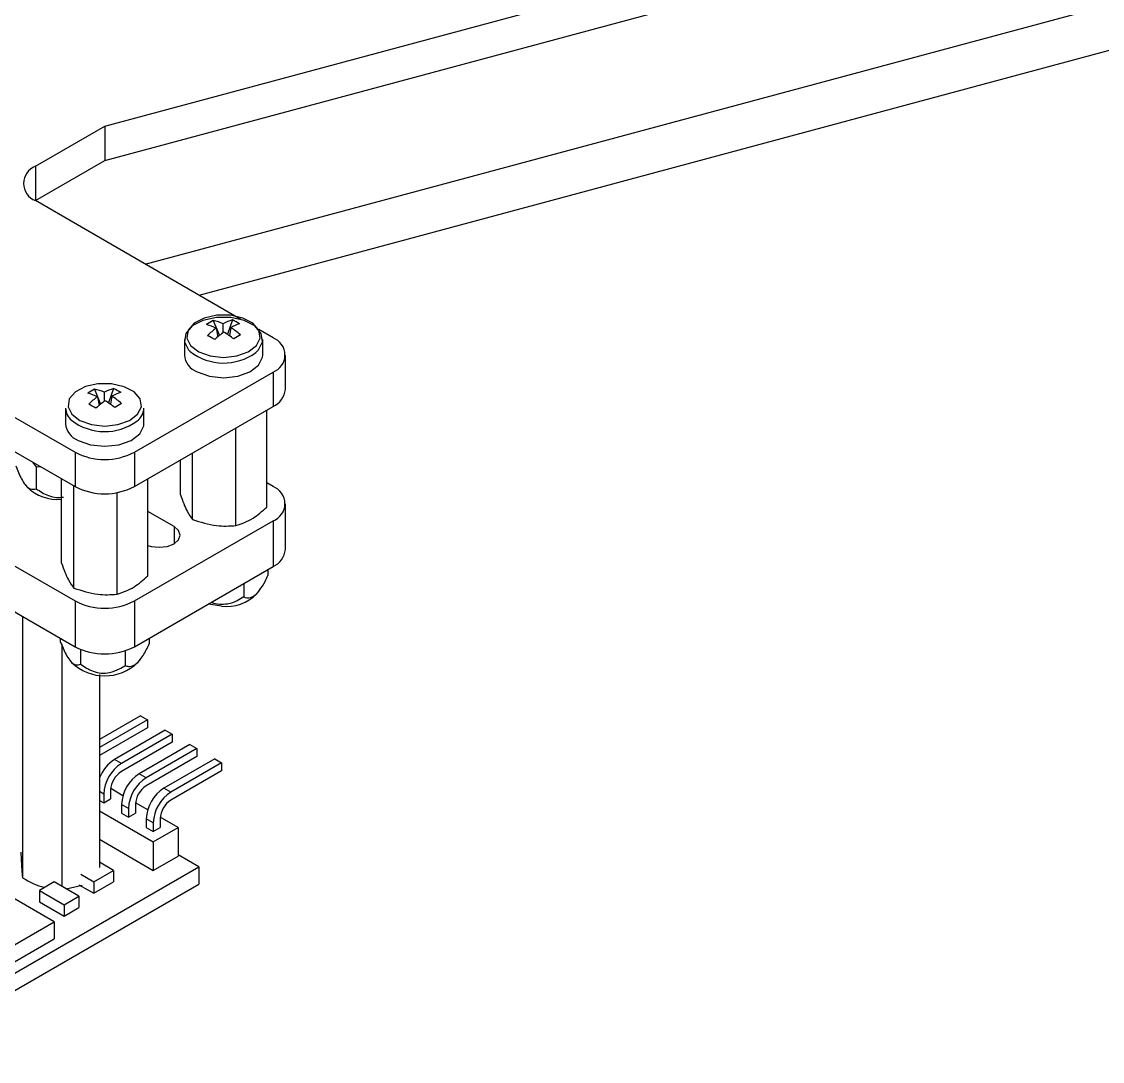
# Model space of a CAD drawing. Header units: millimetres. Extents: x 53 to 380, y 29 to 265.
# Drawn here: x 280.09 to 318.67, y 41.09 to 78.2 of the extents above; entities that cross this region are included whole.
import ezdxf

# ---------------------------------------------------------------- set-up
doc = ezdxf.new("R2010")
doc.units = ezdxf.units.MM

msp = doc.modelspace()

# ---------------------------------------------------------------- linework, layer by layer
at = {"color": 7, "linetype": 'Continuous', "lineweight": 25}
for p, q in [((231.0799, 92.2179), (281.9916, 62.8273)), ((231.0799, 90.9931), (281.9916, 61.6024)), ((231.0799, 86.9104), (281.9916, 57.5197)), ((231.0799, 85.2773), (281.9916, 55.8867)), ((283.0523, 74.4611), (322.5606, 85.0964)), ((283.0523, 73.2363), (322.5606, 83.8716)), ((284.5, 69.5433), (322.5606, 79.7889)), ((286.4293, 68.4295), (322.5606, 78.1559)), ((280.5774, 73.0324), (283.0523, 74.4611)), ((283.0523, 74.4611), (283.0523, 73.2363)), ((280.5776, 71.8076), (283.0523, 73.2363)), ((287.9165, 67.5709), (280.5774, 71.8077)), ((286.9278, 67.5304), (287.1444, 66.9927)), ((287.609, 67.5481), (287.4304, 67.0378)), ((287.0356, 67.259), (287.0921, 66.9494)), ((287.2855, 67.101), (287.2832, 67.4155)), ((287.5543, 67.2725), (287.5028, 66.9882)), ((289.0627, 66.9093), (288.5493, 67.2056)), ((285.8949, 66.8468), (285.8949, 66.297)), ((288.6949, 66.297), (288.6949, 66.8468)), ((289.502, 65.0722), (289.502, 66.297)), ((284.1129, 62.8272), (289.0627, 65.6847)), ((289.0627, 65.6847), (289.0627, 64.4599)), ((282.6852, 65.0812), (282.9018, 64.5435)), ((283.0429, 64.6518), (283.0406, 64.9663)), ((283.3663, 65.0989), (283.1878, 64.5885)), ((282.7929, 64.8098), (282.8495, 64.5002)), ((283.3116, 64.8233), (283.2602, 64.539)), ((284.1129, 61.6024), (289.0627, 64.4599)), ((281.6523, 64.3976), (281.6523, 63.8478)), ((284.4523, 63.8478), (284.4523, 64.3976)), ((288.8379, 60.8694), (288.8379, 64.3301)), ((287.7342, 60.2087), (287.7342, 63.693)), ((281.9916, 62.8273), (281.9916, 61.6024)), ((284.1129, 62.8272), (284.1129, 61.6024)), ((285.7519, 61.3123), (285.7519, 62.5486)), ((286.1912, 60.4301), (286.1912, 62.8022)), ((280.4786, 62.4759), (280.5999, 62.3033)), ((280.5999, 62.3033), (280.7518, 62.3182)), ((280.5999, 62.3033), (280.5999, 61.5258)), ((281.5092, 58.8631), (281.5092, 61.8809)), ((284.5953, 58.4201), (284.5953, 61.8809)), ((280.2116, 61.6715), (280.2752, 61.592)), ((281.9485, 57.9809), (281.9485, 61.6273)), ((283.4916, 57.7594), (283.4916, 61.3868)), ((289.0627, 61.6018), (288.8379, 61.7315)), ((289.502, 59.3564), (289.502, 60.9895)), ((285.5271, 60.1731), (284.5953, 60.711)), ((284.1129, 57.5197), (289.0627, 60.3772)), ((289.0627, 60.3772), (289.0627, 58.7441)), ((284.1129, 55.8867), (289.0627, 58.7441)), ((288.8803, 58.6388), (288.8803, 58.4293)), ((288.0137, 58.1385), (288.0137, 57.6613)), ((281.9916, 57.5197), (281.9916, 55.8867)), ((284.1129, 57.5197), (284.1129, 55.8867)), ((288.481, 57.7748), (288.5593, 57.8728)), ((280.1127, 56.9714), (280.1127, 47.6419)), ((281.4665, 56.1898), (281.4665, 56.0751)), ((281.5163, 55.9619), (281.5163, 47.3419)), ((284.638, 56.1898), (284.638, 55.9837)), ((282.1909, 55.79), (282.1909, 55.2594)), ((283.7766, 55.7407), (283.7766, 55.2138)), ((281.8026, 55.4051), (281.8662, 55.3256)), ((284.2384, 55.3256), (284.3133, 55.4194)), ((282.865, 54.8952), (282.865, 48.0039)), ((284.3265, 53.4167), (282.865, 52.5729)), ((284.574, 53.2738), (282.865, 52.2872)), ((284.3265, 53.4167), (284.574, 53.2738)), ((284.574, 53.2738), (284.574, 52.988)), ((284.574, 52.988), (282.865, 52.0014)), ((285.2104, 52.9064), (283.4005, 51.8615)), ((285.2104, 52.9064), (285.4579, 52.7635)), ((285.4579, 52.7635), (283.6479, 51.7187)), ((285.4579, 52.4778), (283.6479, 51.4329)), ((285.4579, 52.7635), (285.4579, 52.4778)), ((286.0943, 52.3962), (284.2843, 51.3513)), ((286.3418, 52.2533), (284.5318, 51.2084)), ((286.0943, 52.3962), (286.3418, 52.2533)), ((286.3418, 52.2533), (286.3418, 51.9675)), ((283.6479, 51.7187), (283.4005, 51.8615)), ((286.3418, 51.9675), (284.5318, 50.9226)), ((286.9782, 51.8859), (285.1682, 50.841)), ((287.2257, 51.743), (285.4157, 50.6982)), ((286.9782, 51.8859), (287.2257, 51.743)), ((287.2257, 51.743), (287.2257, 51.4572)), ((284.5318, 51.2084), (284.2843, 51.3513)), ((287.2257, 51.4572), (285.4157, 50.4124)), ((283.0169, 50.6257), (283.0169, 50.3128)), ((283.2644, 50.7686), (283.2644, 50.4557)), ((283.7029, 50.57), (283.267, 50.8216)), ((285.4157, 50.6982), (285.1682, 50.841)), ((282.865, 50.4006), (283.0169, 50.3128)), ((283.0169, 50.3128), (283.2644, 50.4557)), ((283.9008, 50.1154), (283.6533, 50.2583)), ((283.6533, 50.2583), (283.6533, 49.9455)), ((284.1483, 50.2583), (284.1483, 49.9455)), ((284.5867, 50.0597), (284.1509, 50.3113)), ((282.865, 50.0332), (284.7847, 48.925)), ((283.6533, 49.9455), (283.9008, 49.8026)), ((283.9008, 50.1154), (283.9008, 49.8026)), ((283.9008, 49.8026), (284.1483, 49.9455)), ((285.6686, 49.4352), (285.0348, 49.8011)), ((284.7847, 49.6052), (284.5372, 49.748)), ((284.5372, 49.748), (284.5372, 49.4352)), ((284.5372, 49.4352), (284.7847, 49.2923)), ((284.7847, 49.6052), (284.7847, 49.2923)), ((284.7847, 48.925), (285.6686, 49.4352)), ((284.7847, 49.2923), (285.0322, 49.4352)), ((285.0322, 49.748), (285.0322, 49.4352)), ((285.6686, 49.4352), (285.6686, 48.4145)), ((282.865, 49.0125), (284.7847, 47.9043)), ((284.7847, 48.925), (284.7847, 47.9043)), ((284.7847, 47.9043), (285.6686, 48.4145)), ((286.411, 48.0267), (285.6686, 48.4553)), ((275.4509, 41.6996), (286.411, 48.0267)), ((282.6634, 47.4961), (283.3705, 47.9043)), ((283.3705, 47.9043), (282.865, 48.1962)), ((283.3705, 47.9043), (283.3705, 47.4961)), ((286.411, 48.0267), (286.411, 47.4143)), ((281.2491, 47.4961), (280.7188, 47.19)), ((282.133, 46.9859), (281.2491, 47.4961)), ((282.1995, 47.7639), (282.6634, 47.4961)), ((282.6634, 47.0879), (283.3705, 47.4961)), ((282.6634, 47.4961), (282.6634, 47.0879)), ((275.4509, 41.0872), (286.411, 47.4143)), ((281.2491, 46.0675), (279.4814, 47.088)), ((280.7188, 47.19), (280.7188, 46.7817)), ((280.7188, 47.19), (281.6027, 46.6797)), ((281.6791, 47.2479), (282.2489, 47.378)), ((282.133, 47.394), (282.6634, 47.0879)), ((280.7188, 46.7817), (281.6027, 46.2715)), ((281.6027, 46.6797), (282.133, 46.9859)), ((282.133, 46.9859), (282.133, 46.5776)), ((281.6027, 46.6797), (281.6027, 46.2715)), ((281.6027, 46.2715), (282.133, 46.5776)), ((279.8349, 45.251), (281.2491, 46.0675)), ((281.2491, 46.0675), (281.2491, 45.455)), ((279.8349, 44.6386), (281.2491, 45.455))]:
    msp.add_line(p, q, dxfattribs=at)
at = {"color": 8, "linetype": 'Continuous', "lineweight": 25}
for p, q in [((280.5774, 73.0324), (280.5774, 71.8077)), ((285.5271, 60.1731), (285.5271, 59.5608)), ((283.0169, 50.6257), (282.865, 50.7134))]:
    msp.add_line(p, q, dxfattribs=at)
at = {"color": 7, "linetype": 'Continuous', "lineweight": 25, "flags": 128}
for points in [[(288.4461, 66.3869), (288.5474, 66.4857), (288.6888, 66.7713), (288.6419, 67.0671), (288.4131, 67.3331), (288.0333, 67.5334), (287.5537, 67.6411), (287.0392, 67.6414), (286.5593, 67.5344), (286.1787, 67.3346), (285.9488, 67.0688), (285.9007, 66.7731), (286.041, 66.4874), (286.1068, 66.4193)], [(286.4081, 66.4115), (286.8186, 66.2644), (287.2934, 66.2129), (287.7684, 66.2638), (288.1795, 66.4104), (288.4711, 66.6327), (288.6038, 66.9009), (288.5598, 67.1787), (288.3449, 67.4285), (287.9883, 67.6166), (287.538, 67.7176), (287.0548, 67.718), (286.6041, 67.6175), (286.2467, 67.4298), (286.0309, 67.1803), (285.9857, 66.9026), (286.1174, 66.6343), (286.4081, 66.4115)], [(286.3506, 65.7003), (286.7877, 65.5437), (287.2933, 65.4888), (287.7992, 65.543), (288.2369, 65.6991), (288.5474, 65.9359), (288.6888, 66.2215), (288.6949, 66.297)], [(282.1655, 63.9623), (282.576, 63.8152), (283.0508, 63.7636), (283.5258, 63.8146), (283.9368, 63.9611), (284.2284, 64.1835), (284.3612, 64.4517), (284.3171, 64.7294), (284.1023, 64.9792), (283.7456, 65.1674), (283.2953, 65.2684), (282.8122, 65.2687), (282.3615, 65.1683), (282.0041, 64.9806), (281.7882, 64.7311), (281.7431, 64.4534), (281.8748, 64.1851), (282.1655, 63.9623)], [(282.1079, 63.2511), (282.545, 63.0945), (283.0507, 63.0396), (283.5565, 63.0938), (283.9943, 63.2499), (284.3048, 63.4867), (284.4461, 63.7723), (284.4523, 63.8478)], [(284.5953, 59.5012), (284.7098, 59.4669), (284.9968, 59.4339), (285.2838, 59.4669), (285.5271, 59.5608), (285.6897, 59.7012), (285.7468, 59.8669), (285.6897, 60.0326), (285.5271, 60.1731)], [(287.2247, 57.3378), (286.7582, 57.4032), (286.7457, 57.4065)]]:
    msp.add_lwpolyline(points, dxfattribs=at)
at = {"color": 7, "linetype": 'Continuous', "lineweight": 25}
for centre, radius, start, end in [((280.8098, 72.42), 0.6549, 110.78324, 249.21676), ((287.6178, 66.1768), 1.5193, 117.00885, 127.56087), ((286.5617, 65.7903), 1.7782, 66.0614, 78.11804), ((288.0499, 65.9982), 1.6114, 105.88169, 118.41225), ((286.9714, 66.0261), 1.6502, 57.10878, 67.27007), ((286.1878, 65.4166), 2.0281, 65.29281, 75.61715), ((288.5944, 65.1416), 2.6294, 126.36102, 135.39754), ((288.4622, 65.6515), 1.858, 108.66823, 119.25332), ((286.1485, 65.0093), 2.6643, 48.94901, 58.15387), ((282.6943, 59.0383), 8.9119, 61.24988, 63.12902), ((289.2869, 64.3444), 3.4064, 125.54469, 132.60729), ((285.5625, 64.2251), 3.3763, 51.55045, 58.89794), ((293.5287, 57.8451), 10.7635, 121.54119, 123.02853), ((288.8303, 66.297), 0.6549, 290.78371, 69.21653), ((286.5807, 66.3484), 0.6878, 184.28992, 250.44663), ((283.3751, 63.7276), 1.5192, 117.00875, 127.56097), ((281.9452, 62.9674), 2.0281, 65.293, 75.61769), ((282.3191, 63.3411), 1.7782, 66.06132, 78.11812), ((283.8073, 63.549), 1.6114, 105.88176, 118.41218), ((284.2195, 63.2023), 1.8579, 108.6681, 119.25333), ((282.7289, 63.5771), 1.6499, 57.10792, 67.27094), ((288.7513, 65.147), 0.7544, 294.37525, 354.30485), ((284.3517, 62.6925), 2.6292, 126.36062, 135.39778), ((278.4555, 56.5963), 8.9037, 61.24901, 63.12989), ((285.0444, 61.895), 3.4066, 125.54492, 132.60706), ((281.3206, 61.7769), 3.3751, 51.54916, 58.89923), ((281.9055, 62.5596), 2.6649, 48.94972, 58.15241), ((289.2864, 55.3955), 10.7641, 121.54123, 123.02849), ((282.246, 64.4256), 0.5943, 182.70061, 230.02596), ((283.8436, 64.4296), 0.6095, 306.19035, 356.98892), ((282.3381, 63.8992), 0.6878, 184.29042, 250.44613), ((283.0523, 64.8743), 2.3055, 242.60969, 297.39015), ((281.347, 62.6557), 1.51, 224.77934, 276.16619), ((283.0523, 63.6495), 2.3055, 242.60969, 297.39015), ((288.8303, 60.9895), 0.6549, 290.78371, 69.21653), ((288.7513, 59.4313), 0.7544, 294.37525, 354.30485), ((283.0523, 59.5668), 2.3055, 242.60969, 297.39015), ((287.4087, 58.8329), 1.5064, 262.98316, 315.38322), ((283.0523, 57.9337), 2.3055, 242.60969, 297.39015), ((283.0523, 56.5534), 1.7072, 225.99031, 314.00961), ((284.1388, 50.7095), 1.3683, 122.65434, 158.58081), ((284.387, 50.5633), 1.3715, 122.60536, 177.39464), ((284.0971, 50.7307), 0.8336, 122.6056, 177.39434), ((285.0234, 50.196), 1.3715, 122.60536, 177.39464), ((285.2708, 50.0531), 1.3715, 122.60536, 177.39464), ((284.981, 50.2204), 0.8336, 122.6056, 177.39434), ((285.9072, 49.6857), 1.3715, 122.60536, 177.39464), ((286.1547, 49.5428), 1.3715, 122.60536, 177.39464), ((285.8649, 49.7102), 0.8336, 122.6056, 177.39434)]:
    msp.add_arc(centre, radius, start, end, dxfattribs=at)
at = {"color": 8, "linetype": 'Continuous', "lineweight": 25}
for centre, start, end in [((287.298, 67.958), 232.25313, 306.15783), ((283.0554, 65.5088), 232.25292, 306.15796)]:
    msp.add_arc(centre, 1.9459, start, end, dxfattribs=at)
at = {"color": 7, "linetype": 'Continuous', "lineweight": 25}
for points, knots in [([(279.8755, 62.3415), (279.9402, 62.1798), (280.0414, 61.9268), (280.2117, 61.6557), (280.3657, 61.5167), (280.4949, 61.4936), (280.571, 61.517), (280.5999, 61.5258)], [0, 0, 0, 0, 0.2991372, 0.4681423, 0.6379814, 0.862831, 1, 1, 1, 1]), ([(280.5999, 61.5258), (280.7412, 61.4339), (280.9623, 61.29), (281.3178, 61.197), (281.4972, 61.2188), (281.5775, 61.2285)], [0, 0, 0, 0, 0.49428111, 0.77353419, 1, 1, 1, 1]), ([(285.7519, 61.3123), (285.8334, 61.0951), (285.9804, 60.7033), (286.1262, 60.5143), (286.1912, 60.4301)], [0, 0, 0, 0, 0.5544679, 1, 1, 1, 1]), ([(287.7342, 60.2087), (287.939, 60.2777), (288.3083, 60.4021), (288.6747, 60.7253), (288.8379, 60.8694)], [0, 0, 0, 0, 0.5544659, 1, 1, 1, 1]), ([(286.1912, 60.4301), (286.4774, 60.3355), (286.9937, 60.1647), (287.506, 60.1951), (287.7342, 60.2087)], [0, 0, 0, 0, 0.5544652, 1, 1, 1, 1]), ([(281.5092, 58.8631), (281.5907, 58.6458), (281.7377, 58.254), (281.8836, 58.0651), (281.9485, 57.9809)], [0, 0, 0, 0, 0.55446628, 1, 1, 1, 1]), ([(283.4916, 57.7594), (283.6963, 57.8284), (284.0656, 57.9529), (284.432, 58.2761), (284.5953, 58.4201)], [0, 0, 0, 0, 0.5544659, 1, 1, 1, 1]), ([(288.0137, 57.6613), (288.0911, 57.641), (288.2121, 57.6092), (288.4159, 57.7105), (288.6001, 57.9083), (288.7547, 58.1676), (288.8458, 58.3574), (288.8803, 58.4293)], [0, 0, 0, 0, 0.2991386, 0.4681428, 0.6379825, 0.8628325, 1, 1, 1, 1]), ([(281.9485, 57.9809), (282.2348, 57.8862), (282.7511, 57.7155), (283.2633, 57.7459), (283.4916, 57.7594)], [0, 0, 0, 0, 0.5544646, 1, 1, 1, 1]), ([(288.0137, 57.6613), (287.9362, 57.6135), (287.762, 57.506), (287.4701, 57.3979), (287.157, 57.3876), (286.9531, 57.4207), (286.8663, 57.4683), (286.8594, 57.4721)], [0, 0, 0, 0, 0.2359463, 0.5301986, 0.7554002, 0.9804347, 1, 1, 1, 1]), ([(281.4665, 56.0751), (281.5312, 55.9134), (281.6324, 55.6604), (281.8027, 55.3893), (281.9567, 55.2503), (282.0859, 55.2272), (282.162, 55.2506), (282.1909, 55.2594)], [0, 0, 0, 0, 0.2991365, 0.4681416, 0.6379806, 0.8628315, 1, 1, 1, 1]), ([(283.7766, 55.2138), (283.8188, 55.2011), (283.9135, 55.1726), (284.0714, 55.1986), (284.2437, 55.3262), (284.4304, 55.5678), (284.5558, 55.8071), (284.6304, 55.9674), (284.638, 55.9837)], [0, 0, 0, 0, 0.16773167, 0.3769176, 0.53701165, 0.69698858, 0.96913609, 1, 1, 1, 1]), ([(282.1909, 55.2594), (282.3324, 55.1665), (282.5539, 55.021), (282.9268, 54.931), (283.2639, 54.9557), (283.5468, 55.0699), (283.7135, 55.1742), (283.7766, 55.2138)], [0, 0, 0, 0, 0.2991371, 0.4681399, 0.6379802, 0.8628297, 1, 1, 1, 1]), ([(280.0576, 48.5592), (280.0678, 48.3355), (280.0862, 47.9319), (280.1045, 47.7313), (280.1127, 47.6419)], [0, 0, 0, 0, 0.5544652, 1, 1, 1, 1]), ([(280.1127, 47.6419), (280.3733, 47.4926), (280.64, 47.3398), (280.9045, 47.3014), (280.9104, 47.3006)], [0, 0, 0, 0, 0.97773713, 1, 1, 1, 1])]:
    msp.add_open_spline(points, degree=3, knots=knots, dxfattribs=at)

doc.saveas('drawing.dxf')
